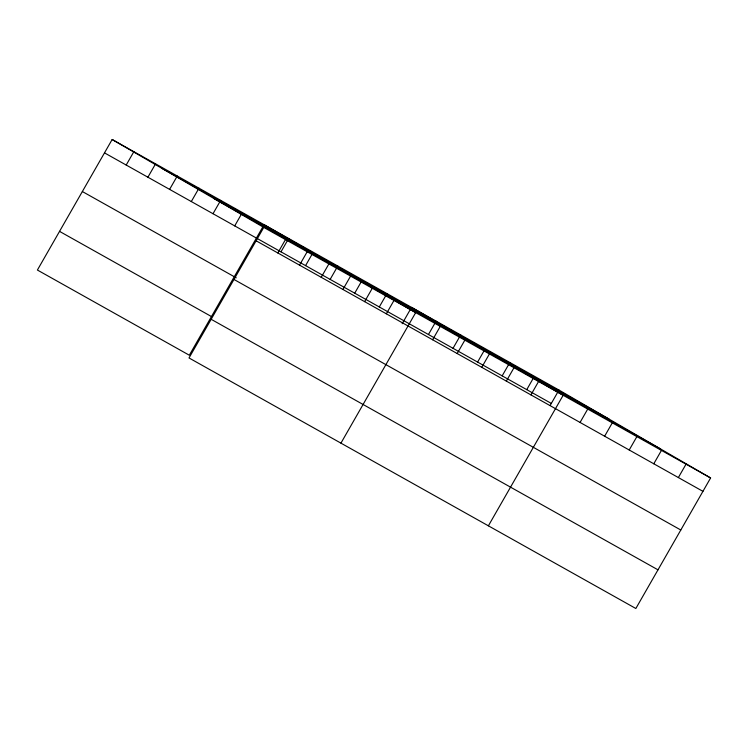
<?xml version="1.0" encoding="UTF-8"?>
<svg xmlns="http://www.w3.org/2000/svg" width="748" height="748" viewBox="0 0 748 748"><rect width="100%" height="100%" fill="white"/><g stroke="black" fill="none" stroke-linecap="round" stroke-linejoin="round"><path stroke-width="1.12" d="M710.6 477.963L263.773 227.42L189.02 357.955L635.847 608.498L710.6 477.963L558.98 390.045L112.153 139.502L37.4 270.037L189.319 355.216L264.081 224.69L415.692 312.608L340.938 443.134M126.197 165.046L133.864 151.666M147.908 177.211L155.565 163.84M169.609 189.384L177.267 176.004M191.31 201.549L198.968 188.178M213.012 213.722L220.669 200.352M234.713 225.887L241.277 214.424M277.817 252.964L285.474 239.584M280.996 251.842L288.653 238.462M299.518 265.129L307.185 251.758M305.567 265.624L312.131 254.161M321.229 277.302L328.886 263.922M330.149 279.397L337.806 266.026M342.93 289.467L350.588 276.096M354.72 293.179L361.284 281.716M364.631 301.64L372.289 288.27M379.292 306.961L386.959 293.59M386.333 313.805L393.99 300.434M402.172 323.716L410.437 309.279M428.445 334.524L436.103 321.144M432.615 339.76L440.273 326.38M453.026 348.297L460.684 334.926M457.187 353.542L464.845 340.162M477.598 362.079L484.162 350.616M481.759 367.315L489.426 353.944M502.17 375.861L509.827 362.49M506.34 381.097L513.998 367.726M526.751 389.643L533.315 378.179M530.912 394.879L538.569 381.508M550.191 405.407L558.98 390.045M488.388 525.816L563.15 395.281L411.531 307.363M580.065 422.442L587.722 409.062M604.636 436.215L612.294 422.844M629.218 449.997L636.875 436.626M653.789 463.779L661.447 450.408M678.361 477.561L686.028 464.19M162.194 168.515L609.012 419.058M213.741 198.407L660.568 448.95M104.496 152.873L551.323 403.424M256.115 240.791L702.942 491.343M82.355 191.535L236.246 277.826M233.974 279.453L680.802 530.005M59.541 231.375L211.46 316.554M211.16 319.293L657.988 569.836M112.153 139.502L263.773 227.42"/></g></svg>
